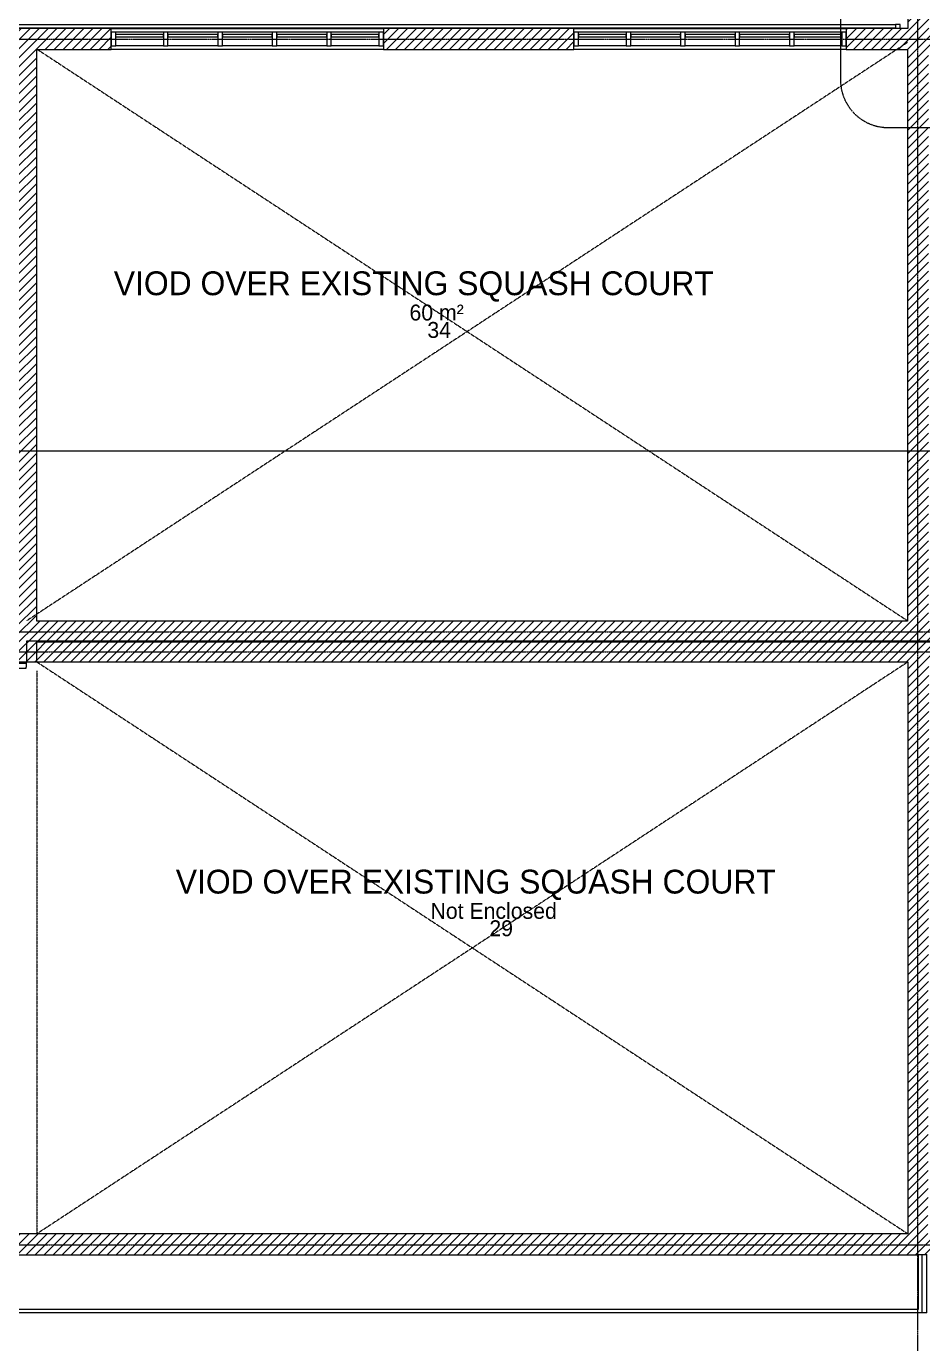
# Model space of a CAD drawing. Header units: inches. Extents: x 22 to 382261, y 22 to 371281.
# Drawn here: x 170787 to 180664, y 52674 to 67183 of the extents above; entities that cross this region are included whole.
import ezdxf

# ---------------------------------------------------------------- set-up
doc = ezdxf.new("R2010")
doc.units = ezdxf.units.IN
doc.header["$MEASUREMENT"] = 0
for name, pattern in [('Abgebrochen', [7.14375, 4.7625, -2.38125]), ('Grid Line 1_2_', [22.225, 12.7, -3.175, 3.175, -3.175]), ('Hidden 1_8_', [4.7625, 3.175, -1.5875])]:
    doc.linetypes.add(name, pattern=pattern)
for name, color, linetype, lineweight in [('A-ANNO-SYMB', 150, 'Continuous', 9), ('A-AREA-IDEN', 2, 'Continuous', 9), ('A-DETL-HDLN', 90, 'Hidden 1_8_', 9), ('A-FLOR', 192, 'Continuous', 9), ('A-GLAZ-CURT', 52, 'Continuous', 9), ('A-GLAZ-CWMG', 51, 'Continuous', 9), ('A-ROOF-OTLN', 132, 'Continuous', 9), ('A-WALL', 113, 'Continuous', 9), ('A-WALL-PATT', 111, 'Continuous', 9), ('G-ANNO-SYMB', 111, 'Continuous', 9), ('I-WALL', 2, 'Continuous', 9), ('Q-CASE', 31, 'Continuous', 9), ('S-GRID', 1, 'Continuous', 9)]:
    doc.layers.add(name, color=color, linetype=linetype, lineweight=lineweight)
doc.styles.add('Century Gothic_1', font='GOTHIC.TTF', dxfattribs={"height": 1})
doc.styles.add('Gill Sans MT', font='GIL_____.TTF', dxfattribs={"height": 262.5})
pattern_1 = [(45, (179271.156, 58474.37), (-49.49747, 49.49747), [])]

# ---------------------------------------------------------------- blocks, each defined once
blk = doc.blocks.new('Walls 1 - Walls 1-356110-02- FIRST FLOOR FURNITURE PLAN')
at = {"layer": 'A-WALL', "lineweight": 18}
for p, q in [((-11069, 2158), (-11519, 2158)), ((-11519, 2158), (-11519, 1938)), ((-11069, 1938), (-11069, 2158)), ((-11519, 1938), (-11069, 1938)), ((-11069, 1928), (-11519, 1928)), ((-11519, 1928), (-11519, 1708)), ((-11069, 1708), (-11069, 1928)), ((-11519, 1708), (-11069, 1708))]:
    blk.add_line(p, q, dxfattribs=at)
at = {"layer": 'A-WALL'}
for p, q in [((-8599, 2158), (-11069, 2158)), ((-11069, 1928), (-11069, 1938)), ((-11069, 1693), (-11069, 1708)), ((-11069, 1650), (-11069, 1693)), ((-11069, 1693), (-8484, 1693)), ((-11069, 1650), (-11069, 1638)), ((-11069, 1638), (-8484, 1638)), ((-8484, 1708), (-8484, 1693)), ((-8484, 1693), (-8484, 1650)), ((-8484, 1638), (-8484, 1650))]:
    blk.add_line(p, q, dxfattribs=at)
blk = doc.blocks.new('Casework 3 - Casework 3-482897-02- FIRST FLOOR FURNITURE PLAN')
at = {"layer": 'Q-CASE'}
for p, q in [((-12195, -5462), (-12195, 8728)), ((-12195, 8728), (1092, 8728)), ((1146, 8728), (1092, 8728)), ((1092, 8728), (1092, 8688)), ((1146, 8688), (1146, 8728)), ((-12155, 8688), (-12155, -5422)), ((1092, 8688), (-12155, 8688)), ((-12101, -5422), (-12101, 8688)), ((1092, 8688), (1146, 8688)), ((1346, -4819), (1386, -4819)), ((1346, -5422), (1346, -4819)), ((1386, -4819), (1440, -4819)), ((1386, -5462), (1386, -4819)), ((1440, -5462), (1440, -4819)), ((1386, -5462), (-12195, -5462)), ((-12155, -5422), (1346, -5422)), ((1440, -5462), (1386, -5462))]:
    blk.add_line(p, q, dxfattribs=at)
blk = doc.blocks.new('System Panel - Glazed-560732-02- FIRST FLOOR FURNITURE PLAN')
at = {"layer": 'A-GLAZ-CURT'}
for p, q in [((263, 49), (-263, 49)), ((-263, 49), (-263, 24)), ((-263, 24), (263, 24)), ((263, 24), (263, 49))]:
    blk.add_line(p, q, dxfattribs=at)
blk = doc.blocks.new('System Panel - Glazed-560733-02- FIRST FLOOR FURNITURE PLAN')
at = {"layer": 'A-GLAZ-CURT'}
for p, q in [((275, 49.5), (-275, 49.5)), ((-275, 49.5), (-275, 24.5)), ((-275, 24.5), (275, 24.5)), ((275, 24.5), (275, 49.5))]:
    blk.add_line(p, q, dxfattribs=at)
blk = doc.blocks.new('Rectangular Mullion - 50 x 150mm-560734-02- FIRST FLOOR FURNITURE PLAN')
at = {"layer": 'A-GLAZ-CWMG', "lineweight": 18}
for p, q in [((0, 75), (-50, 75)), ((-50, 75), (-50, -75)), ((0, -75), (0, 75)), ((-50, -75), (0, -75))]:
    blk.add_line(p, q, dxfattribs=at)
blk = doc.blocks.new('Rectangular Mullion - 50 x 150mm-560735-02- FIRST FLOOR FURNITURE PLAN')
at = {"layer": 'A-GLAZ-CWMG', "lineweight": 18}
for p, q in [((-50, 75), (0, 75)), ((-50, -75), (-50, 75)), ((0, 75), (0, -75)), ((0, -75), (-50, -75))]:
    blk.add_line(p, q, dxfattribs=at)
blk = doc.blocks.new('Rectangular Mullion - 50 x 150mm-440585-02- FIRST FLOOR FURNITURE PLAN')
at = {"layer": 'A-GLAZ-CWMG'}
for p, q in [((-6974, 8643), (-7499, 8643)), ((-6974, 8493), (-7499, 8493))]:
    blk.add_line(p, q, dxfattribs=at)
blk = doc.blocks.new('Rectangular Mullion - 50 x 150mm-560731-02- FIRST FLOOR FURNITURE PLAN')
at = {"layer": 'A-GLAZ-CWMG', "lineweight": 18}
for p, q in [((-25, 75), (25, 75)), ((-25, -75), (-25, 75)), ((25, 75), (25, -75)), ((25, -75), (-25, -75))]:
    blk.add_line(p, q, dxfattribs=at)
blk = doc.blocks.new('Rectangular Mullion - 50 x 150mm-441107-02- FIRST FLOOR FURNITURE PLAN')
at = {"layer": 'A-GLAZ-CWMG'}
for p, q in [((-6374, 8643), (-6924, 8643)), ((-6374, 8493), (-6924, 8493))]:
    blk.add_line(p, q, dxfattribs=at)

msp = doc.modelspace()

# ---------------------------------------------------------------- hatches: boundary and pattern name
at = {"layer": 'A-WALL-PATT'}
h = msp.add_hatch(dxfattribs=at)
h.set_pattern_fill('FP_1', color=256, style=0, pattern_type=2)
h.set_pattern_definition(pattern_1)
h.paths.add_polyline_path([(180727.4, 67157.6), (180732.4, 67157.6), (180732.4, 70712.6), (180502.4, 70712.6), (180502.4, 67157.6), (180612.4, 67157.6)])
h = msp.add_hatch(dxfattribs=at)
h.set_pattern_fill('FP_1', color=256, style=0, pattern_type=2)
h.set_pattern_definition(pattern_1)
h.paths.add_polyline_path([(180612.4, 66927.6), (180612.4, 67157.6), (179822.2, 67157.6), (179822.2, 66927.6), (180604.1, 66927.6)])
h.paths.add_polyline_path([(170374.1, 66927.6), (171722.2, 66927.6), (171722.2, 67157.6), (169777.4, 67157.6), (169777.4, 66927.6)])
h.paths.add_polyline_path([(176822.2, 66927.6), (176822.2, 67157.6), (174722.2, 67157.6), (174722.2, 66927.6)])
h = msp.add_hatch(dxfattribs=at)
h.set_pattern_fill('FP_1', color=256, style=0, pattern_type=2)
h.set_pattern_definition(pattern_1)
h.paths.add_polyline_path([(180727.4, 66927.6), (181627.4, 66927.6), (181627.4, 67157.6), (180612.4, 67157.6), (180612.4, 66927.6), (180722.4, 66927.6)])
h.paths.add_polyline_path([(191293.2, 66927.6), (191293.2, 67157.6), (189727.4, 67157.6), (189727.4, 66927.6), (189814.4, 66927.6)])
h.paths.add_polyline_path([(201994.5, 66927.6), (201994.1, 67157.6), (201752.4, 67157.6), (201752.4, 66927.6), (201994.1, 66927.6)])
h.paths.add_polyline_path([(200702.4, 66927.6), (200702.4, 67157.6), (193162.4, 67157.6), (193162.4, 66927.6), (199964.2, 66927.6)])
h.paths.add_polyline_path([(184627.4, 66927.6), (186727.4, 66927.6), (186727.4, 67157.6), (184627.4, 67157.6)])
h = msp.add_hatch(dxfattribs=at)
h.set_pattern_fill('FP_1', color=256, style=0, pattern_type=2)
h.set_pattern_definition(pattern_1)
h.paths.add_polyline_path([(170672.4, 60182.6), (170787.4, 60182.6), (170902.4, 60402.6), (170902.4, 66927.6), (170672.4, 66927.6), (170672.4, 60317.1)])
h = msp.add_hatch(dxfattribs=at)
h.set_pattern_fill('FP_1', color=256, style=0, pattern_type=2)
h.set_pattern_definition(pattern_1)
h.paths.add_polyline_path([(180727.4, 60632.6), (180727.4, 66927.6), (180497.4, 66927.6), (180497.4, 60632.6)])
h = msp.add_hatch(dxfattribs=at)
h.set_pattern_fill('FP_1', color=256, style=0, pattern_type=2)
h.set_pattern_definition(pattern_1)
h.paths.add_polyline_path([(180952.4, 60412.6), (180947.4, 60407.6), (180945.7, 60409.2), (180942.5, 60407.5), (180932.6, 60412.6), (180942.6, 60412.6)])
h.paths.add_polyline_path([(180732.4, 60402.6), (180952.4, 60402.6), (180952.4, 60632.6), (170902.4, 60632.6), (170902.4, 60412.6), (171319.5, 60412.6), (170902.4, 60402.6), (179664.5, 60402.6)])
h = msp.add_hatch(dxfattribs=at)
h.set_pattern_fill('FP_1', color=256, style=0, pattern_type=2)
h.set_pattern_definition(pattern_1)
h.paths.add_polyline_path([(170902.4, 60182.6), (170902.4, 60402.6), (170787.4, 60182.6)])
h = msp.add_hatch(dxfattribs=at)
h.set_pattern_fill('FP_1', color=256, style=0, pattern_type=2)
h.set_pattern_definition(pattern_1)
h.paths.add_polyline_path([(170902.4, 60402.6), (171319.5, 60412.6), (170902.4, 60412.6)])
h.paths.add_polyline_path([(180952.4, 60182.6), (180952.4, 60402.6), (170902.4, 60402.6), (170902.4, 60182.6), (180837.4, 60182.6)])
h.paths.add_polyline_path([(180947.5, 60407.5), (180952.4, 60412.6), (180932.6, 60412.6), (180942.5, 60407.5), (180945.7, 60409.2), (180947.4, 60407.6)])
h = msp.add_hatch(dxfattribs=at)
h.set_pattern_fill('FP_1', color=256, style=0, pattern_type=2)
h.set_pattern_definition(pattern_1)
h.paths.add_polyline_path([(180722.4, 53882.6), (180732.4, 60182.6), (180502.4, 60182.6), (180502.4, 53882.6)])
h = msp.add_hatch(dxfattribs=at)
h.set_pattern_fill('FP_1', color=256, style=0, pattern_type=2)
h.set_pattern_definition(pattern_1)
h.paths.add_polyline_path([(180837.4, 53652.6), (180837.4, 53882.6), (167752.4, 53882.6), (167752.4, 53652.6), (180617.4, 53652.6), (180617.4, 53655.1), (180711.1, 53655.1), (180711.1, 53652.6), (180732.4, 53652.6)])

# ---------------------------------------------------------------- linework, layer by layer
at = {"layer": 'A-ANNO-SYMB', "linetype": 'Abgebrochen'}
for p, q in [((179758.6, 71916.6), (179758.6, 66593.1)), ((180283.6, 66068.1), (202682.7, 66068.1))]:
    msp.add_line(p, q, dxfattribs=at)
msp.add_arc((180283.6, 66593.1), 525, 180, 270, dxfattribs=at)
at = {"layer": 'A-DETL-HDLN'}
for p, q in [((180497.4, 67005.3), (170786.6, 60632.6)), ((170902.4, 66932.6), (180497.4, 60635.8)), ((180502.4, 60182.6), (170902.4, 53882.6)), ((170902.4, 60182.6), (180502.4, 53882.6)), ((170902.4, 60082.6), (170902.4, 53882.6)), ((170902.4, 60082.6), (170902.4, 53882.6))]:
    msp.add_line(p, q, dxfattribs=at)
at = {"layer": 'A-FLOR'}
msp.add_line((170902.4, 67157.6), (170902.4, 67162.6), dxfattribs=at)
at = {"layer": 'A-ROOF-OTLN'}
for p, q in [((175008.4, 67162.6), (175008.4, 67157.6)), ((175027.4, 67157.6), (175027.4, 67162.6))]:
    msp.add_line(p, q, dxfattribs=at)
at = {"layer": 'A-WALL'}
msp.add_line((170787.4, 60182.6), (170902.4, 60182.6), dxfattribs=at)
at = {"layer": 'G-ANNO-SYMB'}
msp.add_line((166138, 62507.6), (203137.2, 62507.6), dxfattribs=at)
at = {"layer": 'I-WALL', "lineweight": 18}
for p, q in [((180502.4, 70712.6), (180502.4, 67157.6)), ((171722.2, 67157.6), (169777.4, 67157.6)), ((171722.2, 66927.6), (171722.2, 67157.6)), ((176822.2, 67157.6), (174722.2, 67157.6)), ((174722.2, 67157.6), (174722.2, 66927.6)), ((176822.2, 66927.6), (176822.2, 67157.6)), ((180502.4, 67157.6), (179822.2, 67157.6)), ((179822.2, 67157.6), (179822.2, 66927.6)), ((170902.4, 60632.6), (170902.4, 66927.6)), ((170902.4, 66927.6), (171722.2, 66927.6)), ((174722.2, 66927.6), (176822.2, 66927.6)), ((179822.2, 66927.6), (180497.4, 66927.6)), ((180497.4, 66927.6), (180497.4, 60632.6)), ((180497.4, 60632.6), (170902.4, 60632.6)), ((170787.4, 60412.6), (170787.4, 60182.6)), ((180952.4, 60412.6), (170787.4, 60412.6)), ((170902.4, 60402.6), (180952.4, 60402.6)), ((170672.4, 60182.6), (170787.4, 60182.6)), ((170902.4, 60182.6), (180502.4, 60182.6)), ((180502.4, 60182.6), (180502.4, 53882.6)), ((180502.4, 53882.6), (167752.4, 53882.6)), ((167752.4, 53652.6), (180617.4, 53652.6))]:
    msp.add_line(p, q, dxfattribs=at)
at = {"layer": 'I-WALL'}
for p, q in [((171722.2, 67157.6), (174722.2, 67157.6)), ((176822.2, 67157.6), (179822.2, 67157.6)), ((174722.2, 66927.6), (171722.2, 66927.6)), ((179822.2, 66927.6), (176822.2, 66927.6)), ((170902.4, 60182.6), (170902.4, 60402.6))]:
    msp.add_line(p, q, dxfattribs=at)
at = {"layer": 'S-GRID', "linetype": 'Grid Line 1_2_'}
for p, q in [((180612.4, 49071), (180612.4, 73485.1)), ((166187.4, 67042.6), (205150.3, 67042.6)), ((166187.4, 60512.6), (202927.8, 60512.6)), ((166187.4, 60292.6), (202927.8, 60292.6)), ((166187.4, 53762.6), (205150.3, 53762.6))]:
    msp.add_line(p, q, dxfattribs=at)

# ---------------------------------------------------------------- block references
at = {"layer": 'A-GLAZ-CURT'}
for name, p in [('System Panel - Glazed-560732-02- FIRST FLOOR FURNITURE PLAN', (172034.7, 67042.6)), ('System Panel - Glazed-560733-02- FIRST FLOOR FURNITURE PLAN', (172622.2, 67042.6)), ('System Panel - Glazed-560733-02- FIRST FLOOR FURNITURE PLAN', (173222.2, 67042.6)), ('System Panel - Glazed-560733-02- FIRST FLOOR FURNITURE PLAN', (173822.2, 67042.6)), ('System Panel - Glazed-560732-02- FIRST FLOOR FURNITURE PLAN', (174409.7, 67042.6)), ('System Panel - Glazed-560732-02- FIRST FLOOR FURNITURE PLAN', (177134.7, 67042.6)), ('System Panel - Glazed-560733-02- FIRST FLOOR FURNITURE PLAN', (177722.2, 67042.6)), ('System Panel - Glazed-560733-02- FIRST FLOOR FURNITURE PLAN', (178322.2, 67042.6)), ('System Panel - Glazed-560733-02- FIRST FLOOR FURNITURE PLAN', (178922.2, 67042.6)), ('System Panel - Glazed-560732-02- FIRST FLOOR FURNITURE PLAN', (179509.7, 67042.6))]:
    msp.add_blockref(name, p, dxfattribs=at)
at = {"layer": 'A-GLAZ-CWMG', "rotation": 180}
for p in [(171722.2, 67042.6), (176822.2, 67042.6)]:
    msp.add_blockref('Rectangular Mullion - 50 x 150mm-560734-02- FIRST FLOOR FURNITURE PLAN', p, dxfattribs=at)
at = {"layer": 'A-GLAZ-CWMG'}
for name, p in [('Rectangular Mullion - 50 x 150mm-440585-02- FIRST FLOOR FURNITURE PLAN', (179271.2, 58474.4)), ('Rectangular Mullion - 50 x 150mm-441107-02- FIRST FLOOR FURNITURE PLAN', (179271.2, 58474.4)), ('Rectangular Mullion - 50 x 150mm-441107-02- FIRST FLOOR FURNITURE PLAN', (179871.2, 58474.4)), ('Rectangular Mullion - 50 x 150mm-441107-02- FIRST FLOOR FURNITURE PLAN', (180471.2, 58474.4)), ('Rectangular Mullion - 50 x 150mm-440585-02- FIRST FLOOR FURNITURE PLAN', (181646.2, 58474.4)), ('Rectangular Mullion - 50 x 150mm-440585-02- FIRST FLOOR FURNITURE PLAN', (184371.2, 58474.4)), ('Rectangular Mullion - 50 x 150mm-441107-02- FIRST FLOOR FURNITURE PLAN', (184371.2, 58474.4)), ('Rectangular Mullion - 50 x 150mm-441107-02- FIRST FLOOR FURNITURE PLAN', (184971.2, 58474.4)), ('Rectangular Mullion - 50 x 150mm-441107-02- FIRST FLOOR FURNITURE PLAN', (185571.2, 58474.4)), ('Rectangular Mullion - 50 x 150mm-440585-02- FIRST FLOOR FURNITURE PLAN', (186746.2, 58474.4))]:
    msp.add_blockref(name, p, dxfattribs=at)
at = {"layer": 'A-GLAZ-CWMG', "extrusion": (0, 0, -1), "rotation": 180}
for name, p in [('Rectangular Mullion - 50 x 150mm-560731-02- FIRST FLOOR FURNITURE PLAN', (-172322.2, 67042.6)), ('Rectangular Mullion - 50 x 150mm-560731-02- FIRST FLOOR FURNITURE PLAN', (-172922.2, 67042.6)), ('Rectangular Mullion - 50 x 150mm-560731-02- FIRST FLOOR FURNITURE PLAN', (-173522.2, 67042.6)), ('Rectangular Mullion - 50 x 150mm-560731-02- FIRST FLOOR FURNITURE PLAN', (-174122.2, 67042.6)), ('Rectangular Mullion - 50 x 150mm-560735-02- FIRST FLOOR FURNITURE PLAN', (-174722.2, 67042.6)), ('Rectangular Mullion - 50 x 150mm-560731-02- FIRST FLOOR FURNITURE PLAN', (-177422.2, 67042.6)), ('Rectangular Mullion - 50 x 150mm-560731-02- FIRST FLOOR FURNITURE PLAN', (-178022.2, 67042.6)), ('Rectangular Mullion - 50 x 150mm-560731-02- FIRST FLOOR FURNITURE PLAN', (-178622.2, 67042.6)), ('Rectangular Mullion - 50 x 150mm-560731-02- FIRST FLOOR FURNITURE PLAN', (-179222.2, 67042.6)), ('Rectangular Mullion - 50 x 150mm-560735-02- FIRST FLOOR FURNITURE PLAN', (-179822.2, 67042.6))]:
    msp.add_blockref(name, p, dxfattribs=at)
at = {"layer": 'A-WALL'}
msp.add_blockref('Walls 1 - Walls 1-356110-02- FIRST FLOOR FURNITURE PLAN', (179271.2, 58474.4), dxfattribs=at)
at = {"layer": 'Q-CASE'}
msp.add_blockref('Casework 3 - Casework 3-482897-02- FIRST FLOOR FURNITURE PLAN', (179271.2, 58474.4), dxfattribs=at)

# ---------------------------------------------------------------- texts
at = {"layer": 'A-AREA-IDEN', "attachment_point": 1}
for s, insert, char_height, width, style in [('VIOD OVER EXISTING SQUASH COURT', (171751, 64484), 262.5, 8712.339, 'Gill Sans MT'), ('60 m²', (175009.5, 64117.9), 175, 813.713, 'Century Gothic_1'), ('34', (175206.4, 63926.5), 175, 336.709, 'Century Gothic_1'), ('VIOD OVER EXISTING SQUASH COURT', (172434.1, 57893.6), 262.5, 8712.339, 'Gill Sans MT'), ('Not Enclosed', (175241.1, 57527.5), 175, 1908.016, 'Century Gothic_1'), ('29', (175889.5, 57336.1), 175, 336.709, 'Century Gothic_1')]:
    msp.add_mtext(s, dxfattribs=dict(at, insert=insert, char_height=char_height, width=width, style=style))

doc.saveas('drawing.dxf')
